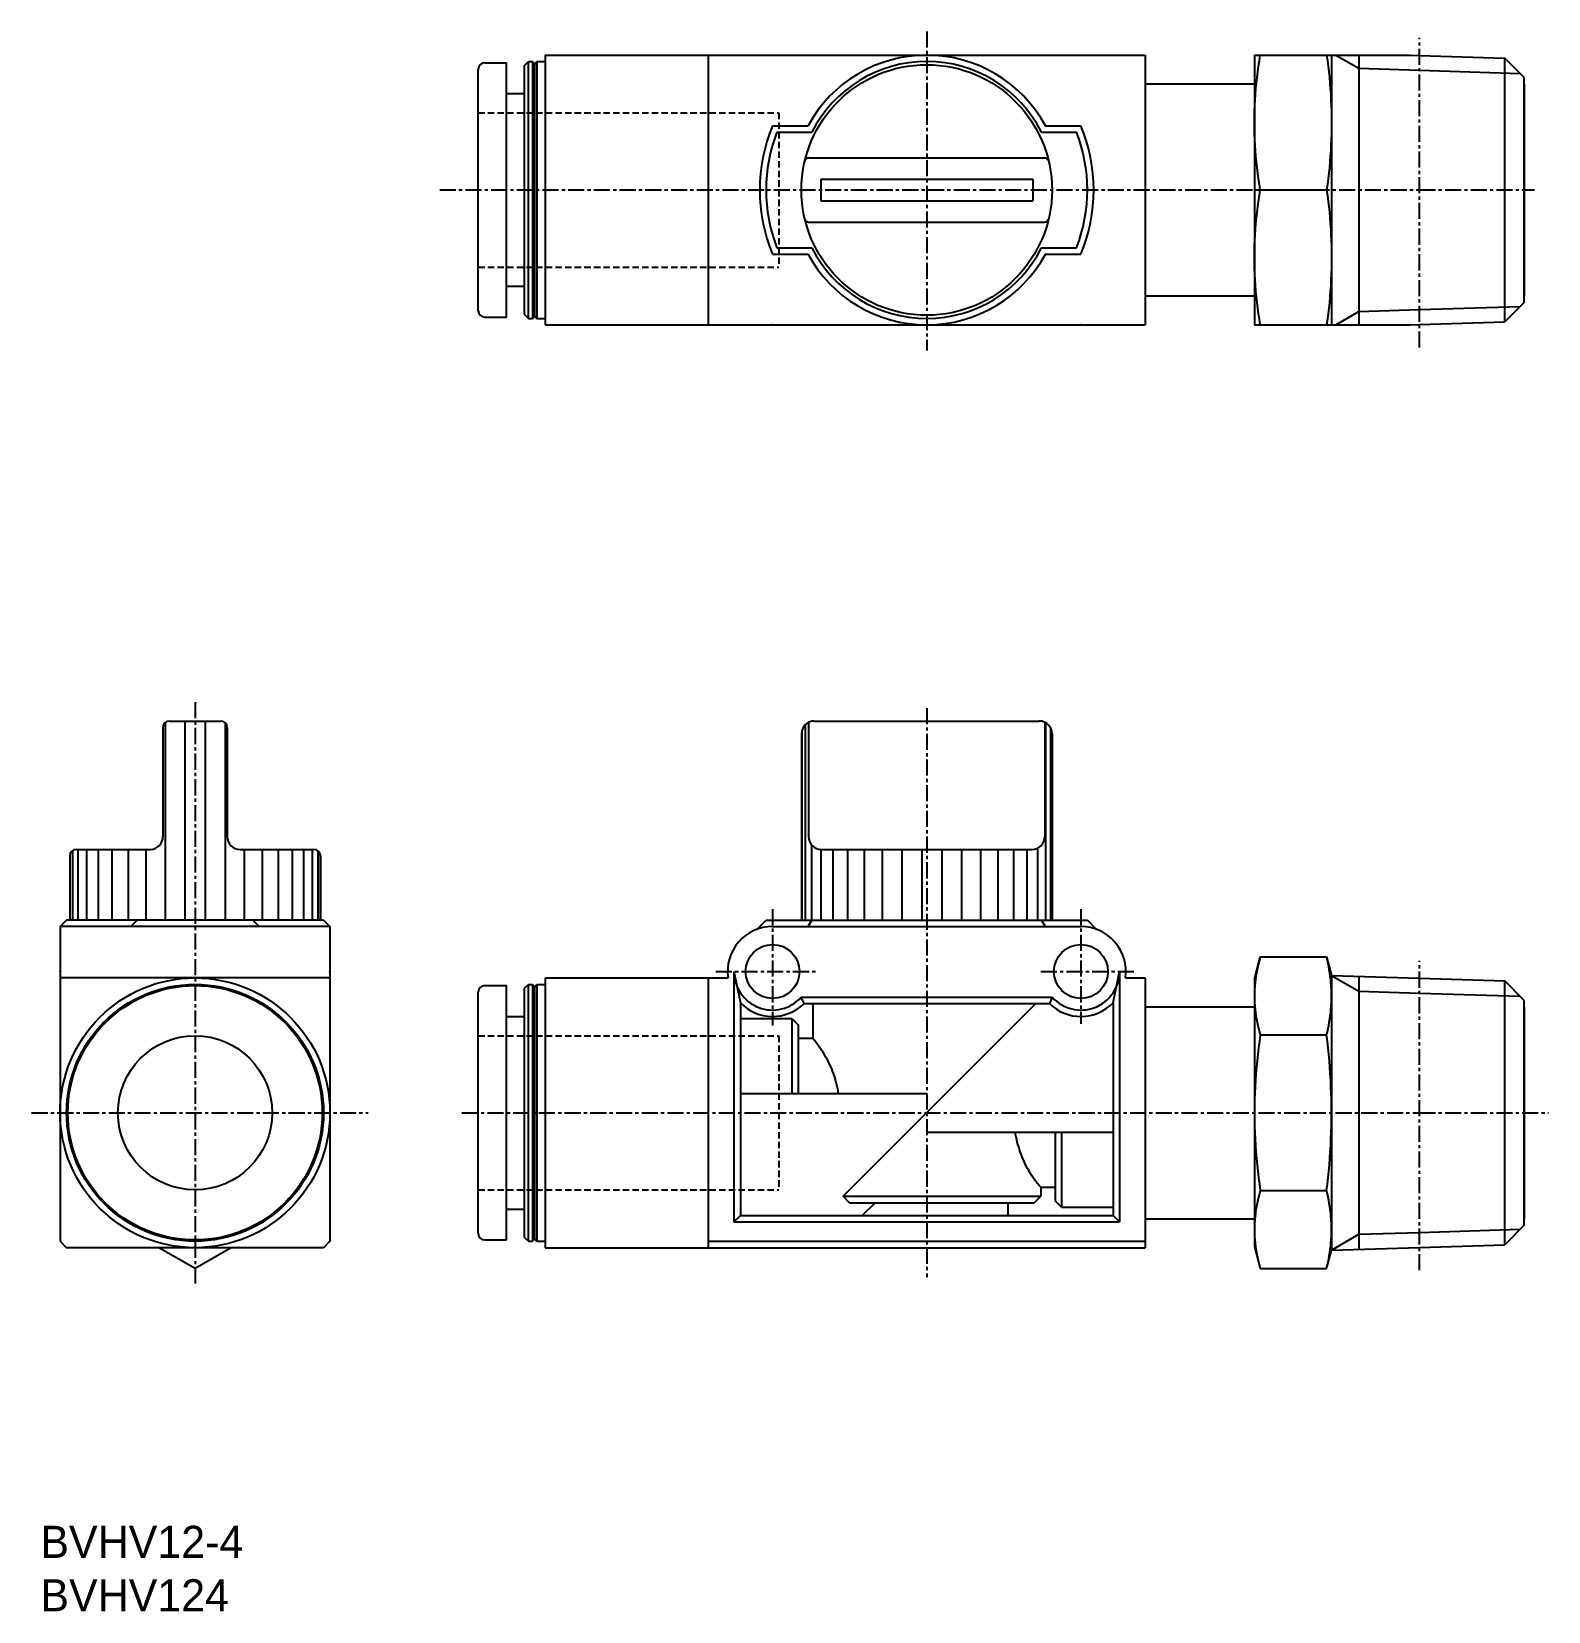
# Model space of a CAD drawing. Extents: x 159 to 277, y 121 to 244.
import ezdxf

# ---------------------------------------------------------------- set-up
doc = ezdxf.new("R2010")
doc.units = 0
doc.linetypes.add('CENTER', pattern=[2, 1.25, -0.25, 0.25, -0.25])
doc.linetypes.add('DASHED', pattern=[0.75, 0.5, -0.25])
doc.layers.get('0').update_dxf_attribs({"linetype": 'CONTINUOUS'})
doc.layers.add('CENTER', color=1, linetype='CENTER')

msp = doc.modelspace()

# ---------------------------------------------------------------- linework, layer by layer
at = {"linetype": 'CONTINUOUS'}
for p, q in [((193.44, 222.34), (193.44, 241.14)), ((193.94, 241.64), (195.64, 241.64)), ((195.64, 221.84), (195.64, 241.64)), ((197.04, 241.44), (197.34, 241.74)), ((197.04, 222.04), (197.04, 241.44)), ((197.34, 221.74), (197.34, 241.74)), ((197.34, 241.74), (197.66, 241.74)), ((197.66, 241.74), (197.66, 221.74)), ((197.66, 241.74), (197.84, 241.54)), ((197.84, 241.54), (198.01, 241.74)), ((197.84, 221.94), (197.84, 241.54)), ((198.01, 241.74), (198.01, 221.74)), ((198.01, 241.74), (198.64, 241.74)), ((198.64, 242.24), (198.64, 221.24)), ((198.64, 242.24), (245.34, 242.24)), ((211.34, 242.24), (211.34, 221.24)), ((245.34, 242.24), (245.34, 221.24)), ((253.84, 242.24), (253.84, 221.24)), ((253.84, 242.24), (265.96, 242.24)), ((259.84, 242.24), (259.84, 221.24)), ((261.97, 242.24), (261.97, 221.24)), ((265.96, 242.24), (266.68, 242.22)), ((266.68, 242.22), (273.32, 242.01)), ((273.32, 221.47), (273.32, 242.01)), ((274.84, 240.49), (273.32, 242.01)), ((245.34, 239.99), (253.84, 239.99)), ((274.84, 222.99), (274.84, 240.49)), ((274.84, 239.99), (274.84, 223.49)), ((195.64, 239.24), (197.04, 239.24)), ((216.34, 236.74), (219.11, 236.74)), ((216.68, 236.24), (219.41, 236.24)), ((237.27, 236.24), (240, 236.24)), ((237.57, 236.74), (240.34, 236.74)), ((219.15, 234.24), (237.53, 234.24)), ((220.09, 232.59), (236.59, 232.59)), ((220.09, 232.59), (220.09, 230.89)), ((236.59, 232.59), (236.59, 230.89)), ((254.3, 231.74), (259.46, 231.74)), ((220.09, 230.89), (236.59, 230.89)), ((219.15, 229.24), (237.53, 229.24)), ((216.34, 226.74), (219.11, 226.74)), ((216.68, 227.24), (219.41, 227.24)), ((237.27, 227.24), (240, 227.24)), ((237.57, 226.74), (240.34, 226.74)), ((195.64, 224.24), (197.04, 224.24)), ((245.34, 223.49), (253.84, 223.49)), ((274.84, 222.99), (273.32, 221.47)), ((193.94, 221.84), (195.64, 221.84)), ((197.04, 222.04), (197.34, 221.74)), ((197.34, 221.74), (197.66, 221.74)), ((197.66, 221.74), (197.84, 221.94)), ((197.84, 221.94), (198.01, 221.74)), ((198.01, 221.74), (198.64, 221.74)), ((266.68, 221.27), (273.32, 221.47)), ((198.64, 221.24), (245.34, 221.24)), ((253.84, 221.24), (265.96, 221.24)), ((265.96, 221.24), (266.68, 221.27)), ((168.9, 189.9), (168.9, 181.4)), ((169.07, 190.27), (169.07, 174.9)), ((169.4, 190.4), (173.4, 190.4)), ((170.61, 190.4), (170.61, 174.9)), ((172.18, 190.4), (172.18, 174.9)), ((173.73, 190.27), (173.73, 174.9)), ((173.9, 189.9), (173.9, 181.4)), ((218.59, 189.4), (218.59, 174.9)), ((218.62, 189.65), (218.62, 174.9)), ((218.87, 190.1), (218.87, 174.9)), ((219.15, 190.3), (219.15, 181.4)), ((219.59, 190.4), (237.09, 190.4)), ((237.53, 190.3), (237.53, 181.4)), ((237.59, 190.27), (237.59, 174.9)), ((237.96, 189.89), (237.96, 174.9)), ((238.09, 189.4), (238.09, 174.9)), ((161.65, 179.9), (161.65, 174.9)), ((161.66, 179.99), (161.66, 174.9)), ((161.85, 180.3), (161.85, 174.9)), ((162.15, 180.4), (167.9, 180.4)), ((162.28, 180.4), (162.28, 174.9)), ((162.96, 180.4), (162.96, 174.9)), ((163.85, 180.4), (163.85, 174.9)), ((164.93, 180.4), (164.93, 174.9)), ((166.19, 180.4), (166.19, 174.9)), ((167.58, 180.4), (167.58, 174.9)), ((174.9, 180.4), (180.65, 180.4)), ((175.22, 180.4), (175.22, 174.9)), ((176.61, 180.4), (176.61, 174.9)), ((177.86, 180.4), (177.86, 174.9)), ((178.95, 180.4), (178.95, 174.9)), ((179.84, 180.4), (179.84, 174.9)), ((180.52, 180.4), (180.52, 174.9)), ((180.95, 180.3), (180.95, 174.9)), ((181.14, 179.99), (181.14, 174.9)), ((181.15, 179.9), (181.15, 174.9)), ((219.37, 180.78), (219.37, 174.9)), ((220.1, 180.4), (220.1, 174.9)), ((220.15, 180.4), (236.53, 180.4)), ((221.04, 180.4), (221.04, 174.9)), ((222.17, 180.4), (222.17, 174.9)), ((223.46, 180.4), (223.46, 174.9)), ((224.88, 180.4), (224.88, 174.9)), ((226.39, 180.4), (226.39, 174.9)), ((227.95, 180.4), (227.95, 174.9)), ((229.51, 180.4), (229.51, 174.9)), ((231.05, 180.4), (231.05, 174.9)), ((232.52, 180.4), (232.52, 174.9)), ((233.88, 180.4), (233.88, 174.9)), ((235.09, 180.4), (235.09, 174.9)), ((236.13, 180.4), (236.13, 174.9)), ((236.97, 180.4), (236.97, 174.9)), ((161.4, 174.9), (160.9, 174.4)), ((181.4, 174.9), (161.4, 174.9)), ((166.9, 174.9), (166.4, 174.4)), ((175.9, 174.9), (176.4, 174.4)), ((181.4, 174.9), (181.9, 174.4)), ((215.34, 174.4), (215.84, 174.9)), ((215.84, 174.9), (240.84, 174.9)), ((219.11, 174.4), (219.41, 174.9)), ((237.27, 174.9), (237.57, 174.4)), ((240.84, 174.9), (241.56, 174.18)), ((181.9, 174.4), (160.9, 174.4)), ((160.9, 174.4), (160.9, 149.9)), ((181.9, 174.4), (181.9, 149.9)), ((215.12, 174.18), (215.34, 174.4)), ((216.34, 174.4), (240.34, 174.4)), ((253.84, 170.3), (254.3, 172.03)), ((254.3, 172.03), (259.46, 172.03)), ((259.46, 172.03), (259.84, 170.59)), ((181.9, 170.4), (160.9, 170.4)), ((193.94, 169.8), (195.64, 169.8)), ((195.64, 150), (195.64, 169.8)), ((197.04, 169.6), (197.34, 169.9)), ((197.34, 149.9), (197.34, 169.9)), ((197.34, 169.9), (197.66, 169.9)), ((197.66, 169.9), (197.66, 149.9)), ((197.66, 169.9), (197.84, 169.7)), ((197.84, 169.7), (198.01, 169.9)), ((198.01, 169.9), (198.01, 149.9)), ((198.01, 169.9), (198.64, 169.9)), ((198.64, 170.4), (198.64, 149.4)), ((198.64, 170.4), (212.88, 170.4)), ((211.34, 170.4), (211.34, 149.4)), ((213.34, 170.9), (213.34, 151.4)), ((213.34, 170.9), (213.84, 168.45)), ((242.84, 168.45), (243.34, 170.9)), ((243.34, 170.9), (243.34, 151.4)), ((243.8, 170.4), (245.34, 170.4)), ((245.34, 170.4), (245.34, 149.4)), ((253.84, 170.3), (253.84, 149.5)), ((259.84, 170.59), (266.68, 170.38)), ((259.84, 170.59), (259.84, 149.21)), ((261.97, 170.53), (261.97, 149.28)), ((266.68, 170.38), (273.32, 170.17)), ((273.32, 149.63), (273.32, 170.17)), ((274.84, 168.65), (273.32, 170.17)), ((193.44, 150.5), (193.44, 169.3)), ((197.04, 150.2), (197.04, 169.6)), ((197.84, 150.1), (197.84, 169.7)), ((218.58, 168.9), (238.1, 168.9)), ((218.79, 168.4), (218.58, 168.9)), ((238.1, 168.9), (237.89, 168.4)), ((274.84, 151.15), (274.84, 168.65)), ((195.64, 167.4), (197.04, 167.4)), ((213.84, 168.45), (213.84, 151.9)), ((218.79, 168.4), (237.89, 168.4)), ((219.47, 168.4), (219.47, 165.7)), ((221.84, 153.4), (236.84, 168.4)), ((242.84, 168.45), (242.84, 151.9)), ((245.34, 168.15), (253.84, 168.15)), ((274.84, 168.15), (274.84, 151.65)), ((213.84, 167.25), (217.84, 167.25)), ((217.84, 167.25), (217.84, 161.4)), ((217.84, 167.25), (218.34, 166.75)), ((218.34, 166.75), (218.34, 161.4)), ((218.34, 165.7), (219.47, 165.7)), ((254.3, 165.96), (259.46, 165.96)), ((213.84, 161.4), (228.34, 161.4)), ((228.34, 158.4), (242.84, 158.4)), ((238.34, 158.4), (238.34, 153.05)), ((238.84, 158.4), (238.84, 152.55)), ((237.21, 154.1), (238.34, 154.1)), ((237.21, 154.1), (237.21, 153.4)), ((254.3, 153.84), (259.46, 153.84)), ((221.84, 153.4), (237.21, 153.4)), ((222.34, 152.9), (221.84, 153.4)), ((222.34, 152.9), (236.71, 152.9)), ((223.32, 151.9), (224.32, 152.9)), ((234.64, 152.9), (234.64, 151.9)), ((236.71, 152.9), (237.21, 153.4)), ((238.84, 152.55), (238.34, 153.05)), ((238.84, 152.55), (242.84, 152.55)), ((195.64, 152.4), (197.04, 152.4)), ((213.34, 151.4), (213.84, 151.9)), ((213.34, 151.4), (243.34, 151.4)), ((213.84, 151.9), (242.84, 151.9)), ((243.34, 151.4), (242.84, 151.9)), ((245.34, 151.65), (253.84, 151.65)), ((197.04, 150.2), (197.34, 149.9)), ((197.66, 149.9), (197.84, 150.1)), ((197.84, 150.1), (198.01, 149.9)), ((274.84, 151.15), (273.32, 149.63)), ((160.9, 149.9), (161.4, 149.4)), ((181.4, 149.4), (161.4, 149.4)), ((171.4, 147.78), (168.59, 149.4)), ((174.21, 149.4), (171.4, 147.78)), ((181.9, 149.9), (181.4, 149.4)), ((193.94, 150), (195.64, 150)), ((197.34, 149.9), (197.66, 149.9)), ((198.01, 149.9), (198.64, 149.9)), ((198.64, 149.4), (245.34, 149.4)), ((211.34, 149.9), (245.34, 149.9)), ((253.84, 149.5), (254.3, 147.78)), ((259.46, 147.78), (259.84, 149.21)), ((259.84, 149.21), (266.68, 149.42)), ((266.68, 149.42), (273.32, 149.63)), ((254.3, 147.78), (259.46, 147.78))]:
    msp.add_line(p, q, dxfattribs=at)
at = {"color": 3, "linetype": 'CONTINUOUS'}
for p, q in [((260.17, 242.24), (261.97, 241.21)), ((261.97, 241.21), (266.68, 241.06)), ((266.68, 241.06), (274.52, 240.81)), ((266.68, 222.43), (274.52, 222.67)), ((260.17, 221.24), (261.97, 222.28)), ((261.97, 222.28), (266.68, 222.43)), ((259.84, 170.59), (261.97, 169.36)), ((261.97, 169.36), (266.68, 169.22)), ((266.68, 169.22), (274.52, 168.97)), ((259.84, 149.21), (261.97, 150.44)), ((261.97, 150.44), (266.68, 150.59)), ((266.68, 150.59), (274.52, 150.83))]:
    msp.add_line(p, q, dxfattribs=at)
at = {"color": 3, "linetype": 'DASHED'}
for p, q in [((193.44, 237.74), (216.84, 237.74)), ((216.84, 237.74), (216.84, 225.74)), ((193.44, 225.74), (216.84, 225.74)), ((193.44, 165.9), (216.84, 165.9)), ((216.84, 165.9), (216.84, 153.9)), ((193.44, 153.9), (216.84, 153.9))]:
    msp.add_line(p, q, dxfattribs=at)
at = {"linetype": 'CONTINUOUS'}
for points in [[(254.3, 231.74, -0.028796), (253.89, 235.24, -0.029625), (253.89, 238.75, -0.028791), (254.3, 242.24)], [(259.46, 242.24, -0.024064), (259.8, 238.75, -0.024554), (259.8, 235.24, -0.024066), (259.46, 231.74)], [(254.3, 221.24, -0.028796), (253.89, 224.74, -0.029625), (253.89, 228.25, -0.028791), (254.3, 231.74)], [(259.46, 231.74, -0.024064), (259.8, 228.25, -0.024554), (259.8, 224.74, -0.024066), (259.46, 221.24)], [(254.3, 172.03, 0.048105), (253.89, 170.02, 0.052208), (253.89, 167.97, 0.04811), (254.3, 165.96)], [(259.46, 165.96, 0.04065), (259.8, 167.97, 0.043066), (259.8, 170.02, 0.040636), (259.46, 172.03)], [(219.47, 165.7, -0.051007), (220.39, 164.4, -0.044727), (221.06, 162.95, -0.042584), (221.46, 161.4)], [(254.3, 165.96, 0.025053), (253.89, 161.93, 0.025595), (253.89, 157.87, 0.02505), (254.3, 153.84)], [(259.46, 153.84, 0.020908), (259.8, 157.88, 0.021227), (259.8, 161.93, 0.02091), (259.46, 165.96)], [(237.21, 154.1, -0.051006), (236.28, 155.4, -0.044727), (235.62, 156.86, -0.042584), (235.22, 158.4)], [(254.3, 153.84, 0.048105), (253.89, 151.83, 0.052208), (253.89, 149.78, 0.04811), (254.3, 147.78)], [(259.46, 147.78, 0.04065), (259.8, 149.79, 0.043066), (259.8, 151.83, 0.040636), (259.46, 153.84)]]:
    msp.add_lwpolyline(points, format="xyb", dxfattribs=at)
for centre, radius in [((228.34, 231.74), 9.75), ((216.34, 170.9), 2.1), ((240.34, 170.9), 2.1), ((171.4, 159.9), 10.5), ((171.4, 159.9), 10), ((171.4, 159.9), 9.9), ((171.4, 159.9), 6)]:
    msp.add_circle(centre, radius, dxfattribs=at)
for centre, radius, start, end in [((193.94, 241.14), 0.5, 90, 180), ((228.34, 231.74), 10.5, 28.4369, 151.5631), ((228.34, 231.74), 10, 26.7437, 153.2563), ((228.34, 231.74), 13, 157.3801, 202.6199), ((228.34, 231.74), 12.5, 158.8998, 201.1002), ((228.34, 231.74), 12.5, 338.8998, 21.1002), ((228.34, 231.74), 13, 337.3801, 22.6199), ((219.15, 233.94), 0.3, 90, 166.5377), ((237.53, 233.94), 0.3, 13.4622, 90), ((219.15, 229.54), 0.3, 193.4623, 270), ((237.53, 229.54), 0.3, 270, 346.5378), ((228.34, 231.74), 10.5, 208.4369, 331.5631), ((228.34, 231.74), 10, 206.7437, 333.2563), ((193.94, 222.34), 0.5, 180, 270), ((169.4, 189.9), 0.5, 90, 180), ((173.4, 189.9), 0.5, 0, 90), ((219.59, 189.4), 1, 90, 180), ((237.09, 189.4), 1, 0, 90), ((167.9, 181.4), 1, 270, 0), ((174.9, 181.4), 1, 180, 270), ((220.15, 181.4), 1, 180, 270), ((236.53, 181.4), 1, 270, 0), ((162.15, 179.9), 0.5, 90, 180), ((180.65, 179.9), 0.5, 0, 90), ((216.34, 170.9), 3.5, 90, 188.2132), ((240.34, 170.9), 3.5, 351.7868, 90), ((193.94, 169.3), 0.5, 90, 180), ((216.34, 170.9), 3, 180, 318.1897), ((240.34, 170.9), 3, 221.8103, 0), ((216.34, 170.9), 3.5, 224.4153, 314.4153), ((240.34, 170.9), 3.5, 225.5847, 315.5847), ((193.94, 150.5), 0.5, 180, 270)]:
    msp.add_arc(centre, radius, start, end, dxfattribs=at)
for p in [(216.34, 221.24), (240.34, 221.24), (160.9, 170.9), (181.9, 170.9)]:
    msp.add_point(p, dxfattribs=at)
at = {"layer": 'CENTER', "color": 1, "linetype": 'CENTER'}
for p, q in [((228.34, 244.07), (228.34, 219.25)), ((266.68, 219.48), (266.68, 243.58)), ((190.44, 231.74), (266.68, 231.74)), ((266.68, 231.74), (275.64, 231.74)), ((171.4, 191.86), (171.4, 146.5)), ((228.34, 191.4), (228.34, 147.1)), ((216.34, 175.75), (216.34, 166.69)), ((240.34, 175.75), (240.34, 166.83)), ((266.68, 147.64), (266.68, 171.74)), ((211.93, 170.9), (219.68, 170.9)), ((237.22, 170.9), (244.52, 170.9)), ((158.68, 159.9), (184.88, 159.9)), ((192.16, 159.9), (266.68, 159.9)), ((266.68, 159.9), (276.72, 159.9))]:
    msp.add_line(p, q, dxfattribs=at)
for p in [(216.34, 170.9), (240.34, 170.9)]:
    msp.add_point(p, dxfattribs=at)

# ---------------------------------------------------------------- texts
for s, p in [('BVHV12-4', (159.36, 125.25)), ('BVHV124', (159.36, 121.09))]:
    msp.add_text(s, height=2.5).set_placement(p)

doc.saveas('drawing.dxf')
